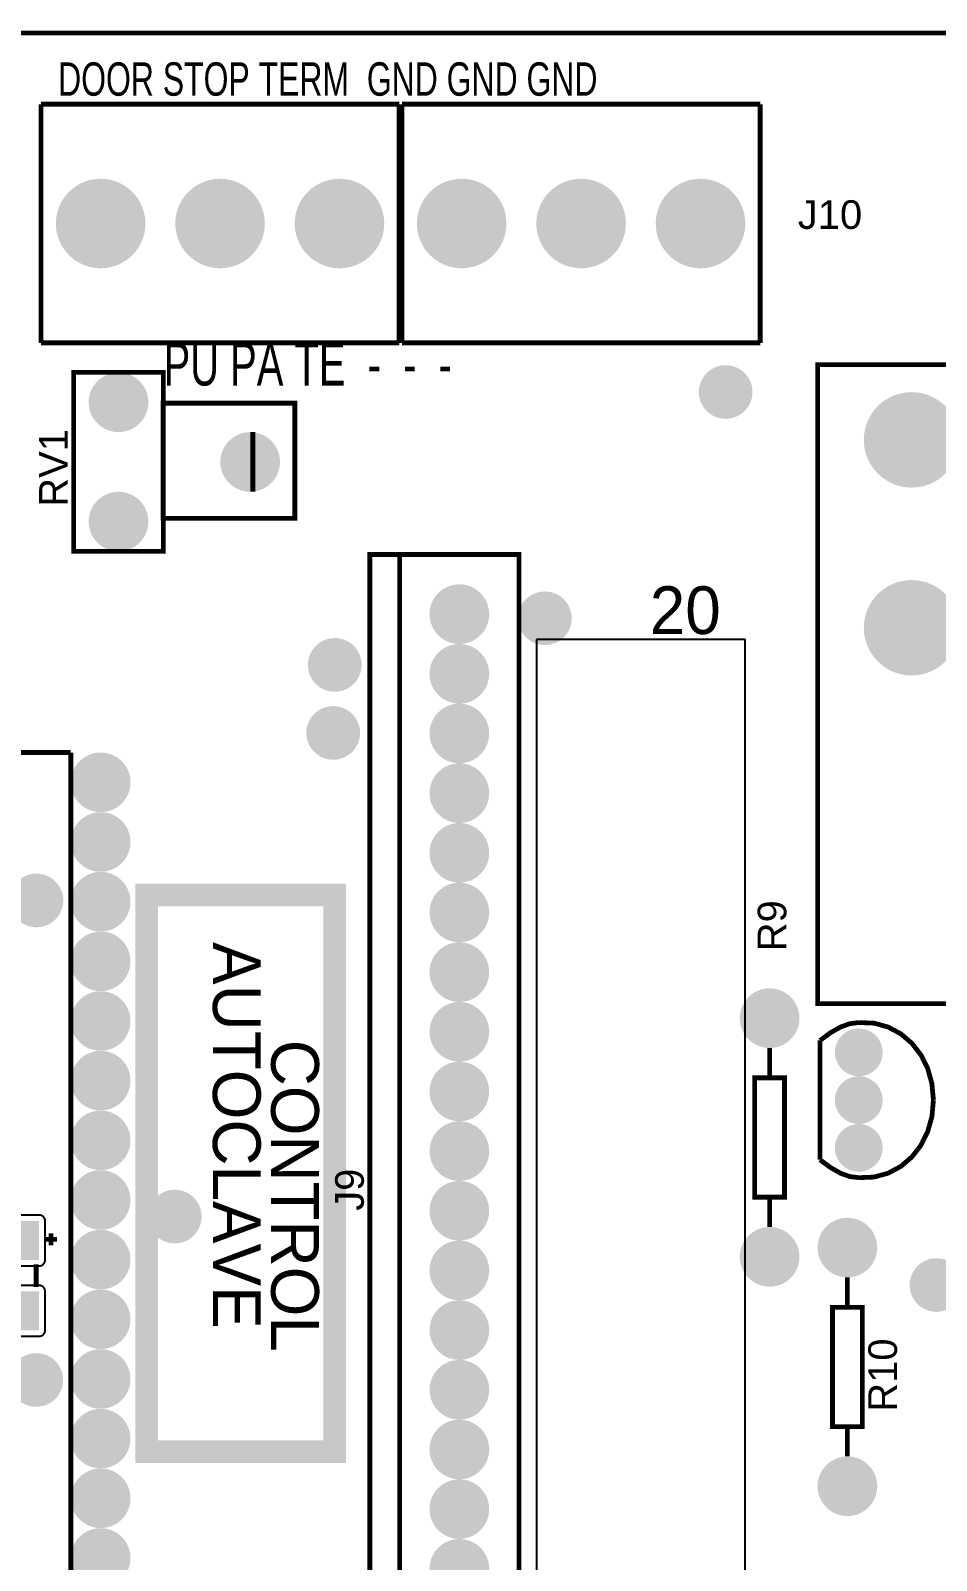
# Model space of a CAD drawing. Header units: inches. Extents: x -2.52 to 2.52, y -2.23 to 2.23.
# Drawn here: x -0.926 to 0.591, y -0.332 to 2.232 of the extents above; entities that cross this region are included whole.
import ezdxf

# ---------------------------------------------------------------- set-up
doc = ezdxf.new("R2010")
doc.units = ezdxf.units.IN
doc.layers.get('0').update_dxf_attribs({"linetype": 'CONTINUOUS'})

# ---------------------------------------------------------------- blocks, each defined once
blk = doc.blocks.new('RPAD')
blk.add_trace([(-0.5, -0.5), (-0.5, 0.5), (0.5, -0.5), (0.5, 0.5)])
blk = doc.blocks.new('EPAD')
at = {"const_width": 0.5}
blk.add_lwpolyline([(-0.25, 0, 1), (0.25, 0, 1)], format="xyb", close=True, dxfattribs=at)

msp = doc.modelspace()

# ---------------------------------------------------------------- linework, layer by layer
for points, const_width in [([(-2.515008, -2.228346), (2.512551, -2.228346), (2.512551, 2.228346), (-2.515008, 2.228346), (-2.515008, -2.228346)], 0.008), ([(-2.515008, -2.228346), (2.512551, -2.228346), (2.512551, 2.228346), (-2.515008, 2.228346), (-2.515008, -2.228346)], 0.008), ([(-2.515008, -2.228346), (2.512551, -2.228346), (2.512551, 2.228346), (-2.515008, 2.228346), (-2.515008, -2.228346)], 0.008), ([(-0.908772, 2.108992), (-0.908772, 1.708992)], 0.008), ([(-0.308772, 2.108992), (-0.908772, 2.108992)], 0.008), ([(-0.908772, 2.108992), (-0.908772, 1.708992)], 0.008), ([(-0.308772, 2.108992), (-0.908772, 2.108992)], 0.008), ([(-0.908772, 2.108992), (-0.908772, 1.708992)], 0.008), ([(-0.308772, 2.108992), (-0.908772, 2.108992)], 0.008), ([(-0.308772, 2.108992), (-0.308772, 1.708992)], 0.008), ([(-0.308772, 2.108992), (-0.308772, 1.708992)], 0.008), ([(-0.308772, 2.108992), (-0.308772, 1.708992)], 0.008), ([(-0.304047, 2.108992), (-0.304047, 1.708992)], 0.008), ([(0.295953, 2.108992), (-0.304047, 2.108992)], 0.008), ([(-0.304047, 2.108992), (-0.304047, 1.708992)], 0.008), ([(0.295953, 2.108992), (-0.304047, 2.108992)], 0.008), ([(-0.304047, 2.108992), (-0.304047, 1.708992)], 0.008), ([(0.295953, 2.108992), (-0.304047, 2.108992)], 0.008), ([(0.295953, 2.108992), (0.295953, 1.708992)], 0.008), ([(0.295953, 2.108992), (0.295953, 1.708992)], 0.008), ([(0.295953, 2.108992), (0.295953, 1.708992)], 0.008), ([(-0.908772, 1.708992), (-0.308772, 1.708992)], 0.008), ([(-0.908772, 1.708992), (-0.308772, 1.708992)], 0.008), ([(-0.908772, 1.708992), (-0.308772, 1.708992)], 0.008), ([(-0.304047, 1.708992), (0.295953, 1.708992)], 0.008), ([(-0.304047, 1.708992), (0.295953, 1.708992)], 0.008), ([(-0.304047, 1.708992), (0.295953, 1.708992)], 0.008), ([(0.392016, 0.601512), (2.455008, 0.601512), (2.455008, 1.672378), (0.392016, 1.672378), (0.392016, 0.601512)], 0.008), ([(0.392016, 0.601512), (2.455008, 0.601512), (2.455008, 1.672378), (0.392016, 1.672378), (0.392016, 0.601512)], 0.008), ([(0.392016, 0.601512), (2.455008, 0.601512), (2.455008, 1.672378), (0.392016, 1.672378), (0.392016, 0.601512)], 0.008), ([(-0.85385, 1.359386), (-0.70385, 1.359386), (-0.70385, 1.659386), (-0.85385, 1.659386), (-0.85385, 1.359386)], 0.008), ([(-0.85385, 1.359386), (-0.70385, 1.359386), (-0.70385, 1.659386), (-0.85385, 1.659386), (-0.85385, 1.359386)], 0.008), ([(-0.85385, 1.359386), (-0.70385, 1.359386), (-0.70385, 1.659386), (-0.85385, 1.659386), (-0.85385, 1.359386)], 0.008), ([(-0.704047, 1.414898), (-0.483575, 1.414898), (-0.483575, 1.607811), (-0.704047, 1.607811), (-0.704047, 1.414898)], 0.008), ([(-0.704047, 1.414898), (-0.483575, 1.414898), (-0.483575, 1.607811), (-0.704047, 1.607811), (-0.704047, 1.414898)], 0.008), ([(-0.704047, 1.414898), (-0.483575, 1.414898), (-0.483575, 1.607811), (-0.704047, 1.607811), (-0.704047, 1.414898)], 0.008), ([(-0.55385, 1.559386), (-0.55385, 1.459386)], 0.008), ([(-0.55385, 1.559386), (-0.55385, 1.459386)], 0.008), ([(-0.55385, 1.559386), (-0.55385, 1.459386)], 0.008), ([(-0.357984, -0.745732), (-0.107984, -0.745732), (-0.107984, 1.354268), (-0.357984, 1.354268), (-0.357984, -0.745732)], 0.008), ([(-0.357984, -0.745732), (-0.107984, -0.745732), (-0.107984, 1.354268), (-0.357984, 1.354268), (-0.357984, -0.745732)], 0.008), ([(-0.357984, -0.745732), (-0.107984, -0.745732), (-0.107984, 1.354268), (-0.357984, 1.354268), (-0.357984, -0.745732)], 0.008), ([(-0.307984, -0.745732), (-0.307984, 1.354268)], 0.008), ([(-0.307984, -0.745732), (-0.307984, 1.354268)], 0.008), ([(-0.307984, -0.745732), (-0.307984, 1.354268)], 0.008), ([(-1.008772, 1.022378), (-0.858772, 1.022378)], 0.008), ([(-1.008772, 1.022378), (-0.858772, 1.022378)], 0.008), ([(-1.008772, 1.022378), (-0.858772, 1.022378)], 0.008), ([(-0.858772, 1.022378), (-0.858772, -0.977622)], 0.008), ([(-0.858772, 1.022378), (-0.858772, -0.977622)], 0.008), ([(-0.858772, 1.022378), (-0.858772, -0.977622)], 0.008), ([(-0.731606, -0.149669), (-0.416646, -0.149669), (-0.416646, 0.783402), (-0.731606, 0.783402), (-0.731606, -0.149669)], 0.038), ([(-0.731606, -0.149669), (-0.416646, -0.149669), (-0.416646, 0.783402), (-0.731606, 0.783402), (-0.731606, -0.149669)], 0.038), ([(-0.731606, -0.149669), (-0.416646, -0.149669), (-0.416646, 0.783402), (-0.731606, 0.783402), (-0.731606, -0.149669)], 0.038), ([(0.461047, 0.569756), (0.445969, 0.567881), (0.430422, 0.562256), (0.413938, 0.552881), (0.396047, 0.539756)], 0.008), ([(0.461047, 0.569756), (0.445969, 0.567881), (0.430422, 0.562256), (0.413938, 0.552881), (0.396047, 0.539756)], 0.008), ([(0.461047, 0.569756), (0.445969, 0.567881), (0.430422, 0.562256), (0.413938, 0.552881), (0.396047, 0.539756)], 0.008), ([(0.461047, 0.569756), (0.486606, 0.56872), (0.510241, 0.562231), (0.531497, 0.550843), (0.549914, 0.535107), (0.565036, 0.515578), (0.576404, 0.492807), (0.58356, 0.467349), (0.586047, 0.439756)], 0.008), ([(0.461047, 0.569756), (0.486606, 0.56872), (0.510241, 0.562231), (0.531497, 0.550843), (0.549914, 0.535107), (0.565036, 0.515578), (0.576404, 0.492807), (0.58356, 0.467349), (0.586047, 0.439756)], 0.008), ([(0.461047, 0.569756), (0.486606, 0.56872), (0.510241, 0.562231), (0.531497, 0.550843), (0.549914, 0.535107), (0.565036, 0.515578), (0.576404, 0.492807), (0.58356, 0.467349), (0.586047, 0.439756)], 0.008), ([(0.396047, 0.539756), (0.396047, 0.339756)], 0.008), ([(0.396047, 0.539756), (0.396047, 0.339756)], 0.008), ([(0.396047, 0.539756), (0.396047, 0.339756)], 0.008), ([(0.311701, 0.477102), (0.311701, 0.527102)], 0.008), ([(0.311701, 0.477102), (0.311701, 0.527102)], 0.008), ([(0.311701, 0.477102), (0.311701, 0.527102)], 0.008), ([(0.286701, 0.277102), (0.336701, 0.277102), (0.336701, 0.477102), (0.286701, 0.477102), (0.286701, 0.277102)], 0.008), ([(0.286701, 0.277102), (0.336701, 0.277102), (0.336701, 0.477102), (0.286701, 0.477102), (0.286701, 0.277102)], 0.008), ([(0.286701, 0.277102), (0.336701, 0.277102), (0.336701, 0.477102), (0.286701, 0.477102), (0.286701, 0.277102)], 0.008), ([(0.461047, 0.309756), (0.486606, 0.310792), (0.510241, 0.31728), (0.531497, 0.328669), (0.549914, 0.344404), (0.565036, 0.363934), (0.576404, 0.386704), (0.58356, 0.412163), (0.586047, 0.439756)], 0.008), ([(0.461047, 0.309756), (0.486606, 0.310792), (0.510241, 0.31728), (0.531497, 0.328669), (0.549914, 0.344404), (0.565036, 0.363934), (0.576404, 0.386704), (0.58356, 0.412163), (0.586047, 0.439756)], 0.008), ([(0.461047, 0.309756), (0.486606, 0.310792), (0.510241, 0.31728), (0.531497, 0.328669), (0.549914, 0.344404), (0.565036, 0.363934), (0.576404, 0.386704), (0.58356, 0.412163), (0.586047, 0.439756)], 0.008), ([(0.461047, 0.309756), (0.445969, 0.311631), (0.430422, 0.317256), (0.413938, 0.326631), (0.396047, 0.339756)], 0.008), ([(0.461047, 0.309756), (0.445969, 0.311631), (0.430422, 0.317256), (0.413938, 0.326631), (0.396047, 0.339756)], 0.008), ([(0.461047, 0.309756), (0.445969, 0.311631), (0.430422, 0.317256), (0.413938, 0.326631), (0.396047, 0.339756)], 0.008), ([(0.311701, 0.227102), (0.311701, 0.277102)], 0.008), ([(0.311701, 0.227102), (0.311701, 0.277102)], 0.008), ([(0.311701, 0.227102), (0.311701, 0.277102)], 0.008), ([(-0.901764, 0.206551), (-0.881764, 0.206551)], 0.008), ([(-0.901764, 0.206551), (-0.881764, 0.206551)], 0.008), ([(-0.901764, 0.206551), (-0.881764, 0.206551)], 0.008), ([(-0.891764, 0.196551), (-0.891764, 0.216551)], 0.008), ([(-0.891764, 0.196551), (-0.891764, 0.216551)], 0.008), ([(-0.891764, 0.196551), (-0.891764, 0.216551)], 0.008), ([(-0.916764, 0.126551), (-0.916764, 0.164551)], 0.008), ([(-0.916764, 0.126551), (-0.916764, 0.164551)], 0.008), ([(-0.916764, 0.126551), (-0.916764, 0.164551)], 0.008), ([(0.441992, 0.142591), (0.441992, 0.092591)], 0.008), ([(0.441992, 0.142591), (0.441992, 0.092591)], 0.008), ([(0.441992, 0.142591), (0.441992, 0.092591)], 0.008), ([(0.416992, -0.107409), (0.466992, -0.107409), (0.466992, 0.092591), (0.416992, 0.092591), (0.416992, -0.107409)], 0.008), ([(0.416992, -0.107409), (0.466992, -0.107409), (0.466992, 0.092591), (0.416992, 0.092591), (0.416992, -0.107409)], 0.008), ([(0.416992, -0.107409), (0.466992, -0.107409), (0.466992, 0.092591), (0.416992, 0.092591), (0.416992, -0.107409)], 0.008), ([(0.441992, -0.107409), (0.441992, -0.157409)], 0.008), ([(0.441992, -0.107409), (0.441992, -0.157409)], 0.008), ([(0.441992, -0.107409), (0.441992, -0.157409)], 0.008)]:
    msp.add_lwpolyline(points, dxfattribs=dict(const_width=const_width))
for points in [[(-0.078673, 1.211748), (-0.078673, -0.499276), (0.270933, -0.499276), (0.270933, 1.211748), (-0.078673, 1.211748)], [(-1.031764, 0.162051), (-0.911764, 0.162051), (-0.910724, 0.162102), (-0.909719, 0.16225), (-0.908752, 0.162492), (-0.907828, 0.162823), (-0.906952, 0.163238), (-0.906128, 0.163732), (-0.905361, 0.164302), (-0.904654, 0.164942), (-0.904014, 0.165648), (-0.903445, 0.166415), (-0.90295, 0.167239), (-0.902535, 0.168116), (-0.902205, 0.16904), (-0.901963, 0.170007), (-0.901814, 0.171012), (-0.901764, 0.172051), (-0.901764, 0.172051), (-0.901764, 0.237051), (-0.901814, 0.238091), (-0.901963, 0.239096), (-0.902205, 0.240063), (-0.902535, 0.240987), (-0.90295, 0.241863), (-0.903445, 0.242687), (-0.904014, 0.243455), (-0.904654, 0.244161), (-0.905361, 0.244801), (-0.906128, 0.24537), (-0.906952, 0.245865), (-0.907828, 0.24628), (-0.908752, 0.24661), (-0.909719, 0.246852), (-0.910724, 0.247001), (-0.911764, 0.247051), (-1.031764, 0.247051)], [(-1.031764, 0.044051), (-0.911764, 0.044051), (-0.910724, 0.044102), (-0.909719, 0.04425), (-0.908752, 0.044492), (-0.907828, 0.044823), (-0.906952, 0.045238), (-0.906128, 0.045732), (-0.905361, 0.046302), (-0.904654, 0.046942), (-0.904014, 0.047648), (-0.903445, 0.048415), (-0.90295, 0.049239), (-0.902535, 0.050116), (-0.902205, 0.05104), (-0.901963, 0.052007), (-0.901814, 0.053012), (-0.901764, 0.054051), (-0.901764, 0.054051), (-0.901764, 0.119051), (-0.901814, 0.120091), (-0.901963, 0.121096), (-0.902205, 0.122063), (-0.902535, 0.122987), (-0.90295, 0.123863), (-0.903445, 0.124687), (-0.904014, 0.125455), (-0.904654, 0.126161), (-0.905361, 0.126801), (-0.906128, 0.12737), (-0.906952, 0.127865), (-0.907828, 0.12828), (-0.908752, 0.12861), (-0.909719, 0.128852), (-0.910724, 0.129001), (-0.911764, 0.129051), (-1.031764, 0.129051)]]:
    msp.add_lwpolyline(points)

# ---------------------------------------------------------------- block references
for p, xscale, yscale in [((-0.808772, 1.908992), 0.15, 0.15), ((-0.608772, 1.908992), 0.15, 0.15), ((-0.408772, 1.908992), 0.15, 0.15), ((-0.204047, 1.908992), 0.15, 0.15), ((-0.004047, 1.908992), 0.15, 0.15), ((0.195953, 1.908992), 0.15, 0.15), ((0.23805, 1.626562), 0.09, 0.09), ((-0.77885, 1.609386), 0.1, 0.1), ((0.549496, 1.546394), 0.16, 0.16), ((-0.558378, 1.509386), 0.1, 0.1), ((-0.77885, 1.409386), 0.1, 0.1), ((0.549496, 1.231433), 0.16, 0.16), ((-0.207984, 1.254268), 0.1, 0.1), ((-0.064722, 1.247315), 0.09, 0.09), ((-0.416646, 1.169228), 0.09, 0.09), ((-0.207984, 1.154268), 0.1, 0.1), ((-0.207984, 1.054268), 0.1, 0.1), ((-0.419244, 1.055208), 0.09, 0.09), ((-0.808772, 0.972378), 0.1, 0.1), ((-0.207984, 0.954268), 0.1, 0.1), ((-0.808772, 0.872378), 0.1, 0.1), ((-0.207984, 0.854268), 0.1, 0.1), ((-0.808772, 0.772378), 0.1, 0.1), ((-0.916306, 0.774487), 0.09, 0.09), ((-0.207984, 0.754268), 0.1, 0.1), ((-0.808772, 0.672378), 0.1, 0.1), ((-0.207984, 0.654268), 0.1, 0.1), ((-0.808772, 0.572378), 0.1, 0.1), ((0.311701, 0.577102), 0.1, 0.1), ((-0.207984, 0.554268), 0.1, 0.1), ((0.461047, 0.519756), 0.08, 0.08), ((-0.808772, 0.472378), 0.1, 0.1), ((-0.207984, 0.454268), 0.1, 0.1), ((0.461047, 0.439756), 0.08, 0.08), ((-0.808772, 0.372378), 0.1, 0.1), ((-0.207984, 0.354268), 0.1, 0.1), ((0.461047, 0.359756), 0.08, 0.08), ((-0.808772, 0.272378), 0.1, 0.1), ((-0.684644, 0.244551), 0.09, 0.09), ((-0.207984, 0.254268), 0.1, 0.1), ((0.441992, 0.192591), 0.1, 0.1), ((-0.808772, 0.172378), 0.1, 0.1), ((0.311701, 0.177102), 0.1, 0.1), ((-0.207984, 0.154268), 0.1, 0.1), ((0.591228, 0.129858), 0.09, 0.09), ((-0.808772, 0.072378), 0.1, 0.1), ((-0.207984, 0.054268), 0.1, 0.1), ((-0.916646, -0.029285), 0.09, 0.09), ((-0.808772, -0.027622), 0.1, 0.1), ((-0.207984, -0.045732), 0.1, 0.1), ((-0.808772, -0.127622), 0.1, 0.1), ((-0.207984, -0.145732), 0.1, 0.1), ((-0.808772, -0.227622), 0.1, 0.1), ((0.441992, -0.207409), 0.1, 0.1), ((-0.207984, -0.245732), 0.1, 0.1), ((-0.808772, -0.327622), 0.1, 0.1), ((-0.207984, -0.345732), 0.1, 0.1)]:
    msp.add_blockref('EPAD', p, dxfattribs=dict(xscale=xscale, yscale=yscale))
at = {"xscale": 0.065, "yscale": 0.12, "rotation": -90}
for p in [(-0.971764, 0.204551), (-0.971764, 0.086551)]:
    msp.add_blockref('RPAD', p, dxfattribs=at)

# ---------------------------------------------------------------- texts
for s, height, width, p in [('DOOR STOP TERM  GND GND GND', 0.056, 0.714286, (-0.880008, 2.123197)), ('DOOR STOP TERM  GND GND GND', 0.056, 0.714286, (-0.880008, 2.123197)), ('DOOR STOP TERM  GND GND GND', 0.056, 0.714286, (-0.880008, 2.123197)), ('J10', 0.048, 1.041667, (0.358953, 1.899992)), ('J10', 0.048, 1.041667, (0.358953, 1.899992)), ('J10', 0.048, 1.041667, (0.358953, 1.899992)), ('PU PA TE  -  -  -', 0.072, 0.694444, (-0.703323, 1.637448)), ('PU PA TE  -  -  -', 0.072, 0.694444, (-0.703323, 1.637448)), ('PU PA TE  -  -  -', 0.072, 0.694444, (-0.703323, 1.637448))]:
    msp.add_text(s, height=height, dxfattribs=dict(width=width)).set_placement(p)
at = {"width": 1.041667}
for s, p in [('RV1', (-0.86385, 1.434386)), ('RV1', (-0.86385, 1.434386)), ('RV1', (-0.86385, 1.434386)), ('R9', (0.339693, 0.689307)), ('R9', (0.339693, 0.689307)), ('R9', (0.339693, 0.689307)), ('J9', (-0.367984, 0.254268)), ('J9', (-0.367984, 0.254268)), ('J9', (-0.367984, 0.254268)), ('R10', (0.524992, -0.082409)), ('R10', (0.524992, -0.082409)), ('R10', (0.524992, -0.082409))]:
    msp.add_text(s, height=0.048, rotation=90, dxfattribs=at).set_placement(p)
msp.add_text('20', height=0.08).set_placement((0.110913, 1.220961))
msp.add_text('20', height=0.08).set_placement((0.110913, 1.220961))
msp.add_text('20', height=0.08).set_placement((0.110913, 1.220961))
for s, p in [('AUTOCLAVE', (-0.620819, 0.704661)), ('AUTOCLAVE', (-0.620819, 0.704661)), ('AUTOCLAVE', (-0.620819, 0.704661)), ('CONTROL', (-0.52322, 0.540915)), ('CONTROL', (-0.52322, 0.540915)), ('CONTROL', (-0.52322, 0.540915))]:
    msp.add_text(s, height=0.08, rotation=-90).set_placement(p)

doc.saveas('drawing.dxf')
